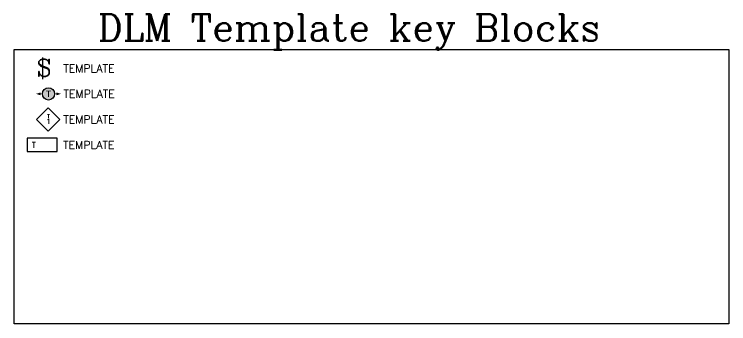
# Paper-space layout 'DLM' of a CAD drawing. Header units: inches. Extents: x 0.3 to 21.2, y -8.5 to 10.6.
# Drawn here: x 10.25 to 21.18, y 4.8 to 9.53 of the extents above; entities that cross this region are included whole.
import ezdxf

# ---------------------------------------------------------------- set-up
doc = ezdxf.new("R2010")
doc.units = ezdxf.units.IN
doc.header["$MEASUREMENT"] = 0
doc.layers.add('WATTSTOPPER', color=160, linetype='Continuous')
doc.styles.add('ROMANC', font='COMPLEX.SHX')
doc.styles.add('WS8th', font='complex.shx', dxfattribs={"height": 0.1875})
doc.styles.add('WSNotes', font='complex.shx', dxfattribs={"height": 10.625})

# ---------------------------------------------------------------- blocks, each defined once
blk = doc.blocks.new('key_DLM_SENSOR')
at = {"layer": 'WATTSTOPPER', "linetype": 'Continuous'}
for points in [[(-0.119, -0.022), (-0.119, 0.022), (-0.191, 0)], [(0.119, -0.022), (0.119, 0.022), (0.191, 0)]]:
    blk.add_hatch(color=256, dxfattribs=at).paths.add_polyline_path(points)
at = {"layer": 'WATTSTOPPER'}
h = blk.add_hatch(color=256, dxfattribs=at)
edge = h.paths.add_edge_path()
edge.add_arc((0, 0), 0.0939, 0, 360)
at = {"layer": 'WATTSTOPPER', "linetype": 'Continuous', "const_width": 0.0075}
for points in [[(-0.094, 0), (-0.119, 0)], [(0.094, 0), (0.119, 0)]]:
    blk.add_lwpolyline(points, dxfattribs=at)
at = {"layer": 'WATTSTOPPER'}
blk.add_circle((0, 0), 0.0939, dxfattribs=at)
at = {"layer": 'WATTSTOPPER', "color": 7, "true_color": 0xf7f7f7, "insert": (0, 0), "char_height": 0.1, "attachment_point": 5, "style": 'WSNotes'}
blk.add_mtext('{\\fArial|b0|i0|c0|p34;T}', dxfattribs=at)
at = {"layer": 'WATTSTOPPER', "style": 'WS8th'}
blk.add_attdef('LEGEND_WATTSTOPPER', (0.229, -0.061), '', height=0.122, dxfattribs=at)
blk = doc.blocks.new('key_DLM_CONTROLLER')
at = {"layer": 'WATTSTOPPER'}
blk.add_lwpolyline([(-0.003, -0.178), (-0.181, 0), (-0.003, 0.178), (0.175, 0)], close=True, dxfattribs=at)
at = {"layer": 'WATTSTOPPER', "attachment_point": 2, "style": 'WSNotes'}
for s, insert, char_height, width in [('T', (0, 0.072), 0.05, 0.00167), ('1', (0, 0.01), 0.08, 0.000619)]:
    blk.add_mtext(s, dxfattribs=dict(at, insert=insert, char_height=char_height, width=width))
at = {"layer": 'WATTSTOPPER', "style": 'WS8th'}
blk.add_attdef('LEGEND_WATTSTOPPER', (0.226, -0.061), '', height=0.122, dxfattribs=at)
blk = doc.blocks.new('key_DLM_PANEL')
at = {"layer": 'WATTSTOPPER'}
for p, q in [((-0.325, 0.1), (-0.325, -0.104)), ((0.134, 0.1), (-0.325, 0.1)), ((0.134, -0.104), (0.134, 0.1)), ((-0.325, -0.104), (0.134, -0.104))]:
    blk.add_line(p, q, dxfattribs=at)
at = {"layer": 'WATTSTOPPER', "style": 'WS8th'}
blk.add_text('T', height=0.0836, dxfattribs=at).set_placement((-0.251, -0.044))
blk.add_attdef('LEGEND_WATTSTOPPER', (0.224, -0.063), '', height=0.122, dxfattribs=at)
blk = doc.blocks.new('key_DLM_SWITCH')
at = {"layer": 'WATTSTOPPER'}
blk.add_line((-0.094, 0.166), (-0.094, -0.166), dxfattribs=at)
at = {"layer": 'WATTSTOPPER', "style": 'ROMANC'}
blk.add_text('S', height=0.263, dxfattribs=at).set_placement((-0.181, -0.122))
at = {"layer": 'WATTSTOPPER', "style": 'WS8th'}
blk.add_attdef('LEGEND_WATTSTOPPER', (0.226, -0.061), '', height=0.122, dxfattribs=at)

psp = doc.layouts.new('DLM')

# ---------------------------------------------------------------- linework, layer by layer
psp.add_lwpolyline([(10.252, 8.992), (21.177, 8.992), (21.177, 4.799), (10.252, 4.799)], close=True)

# ---------------------------------------------------------------- block references
psp.add_blockref('key_DLM_CONTROLLER', (10.775, 7.925)).add_auto_attribs({'LEGEND_WATTSTOPPER': 'TEMPLATE'})
at = {"layer": 'WATTSTOPPER'}
for name, p in [('key_DLM_SWITCH', (10.775, 8.705)), ('key_DLM_SENSOR', (10.775, 8.315)), ('key_DLM_PANEL', (10.775, 7.535))]:
    psp.add_blockref(name, p, dxfattribs=at).add_auto_attribs({'LEGEND_WATTSTOPPER': 'TEMPLATE'})

# ---------------------------------------------------------------- texts
at = {"insert": (11.528, 9.533), "char_height": 0.40819, "attachment_point": 1, "style": 'WS8th'}
psp.add_mtext_dynamic_manual_height_columns('DLM Template key Blocks', width=10.57563, gutter_width=0.938, heights=[0], dxfattribs=at)

doc.saveas('drawing.dxf')
